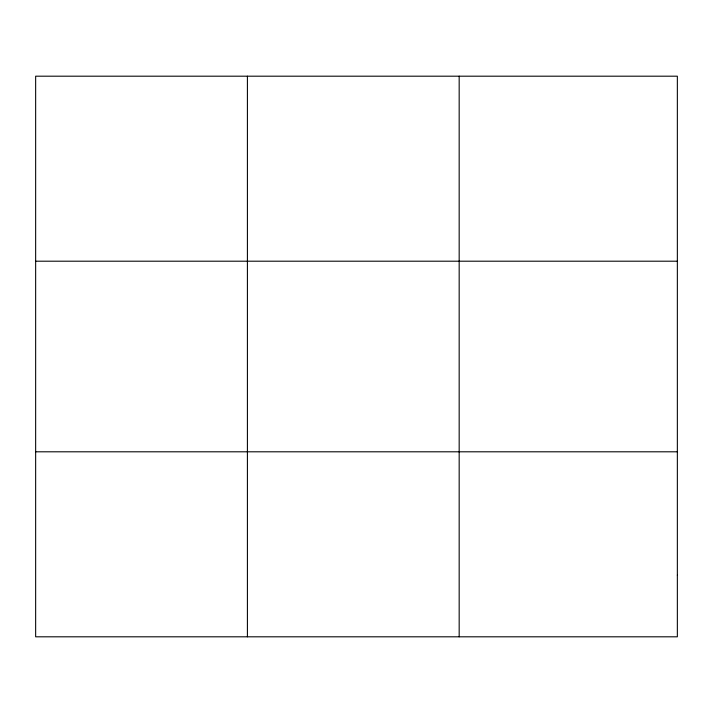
<?xml version="1.0" encoding="UTF-8"?>
<svg xmlns="http://www.w3.org/2000/svg" width="713" height="713" viewBox="0 0 713 713"><rect width="100%" height="100%" fill="white"/><g stroke="black" fill="none" stroke-linecap="round" stroke-linejoin="round"><path stroke-width="1.07" d="M247.411 76.193L247.411 636.807M459.172 76.193L459.172 636.807M35.65 261.199L677.35 261.199M35.65 451.801L677.35 451.801M677.35 575.141L677.35 636.807L35.65 636.807L35.65 76.193L677.35 76.193L677.35 575.141"/></g></svg>
